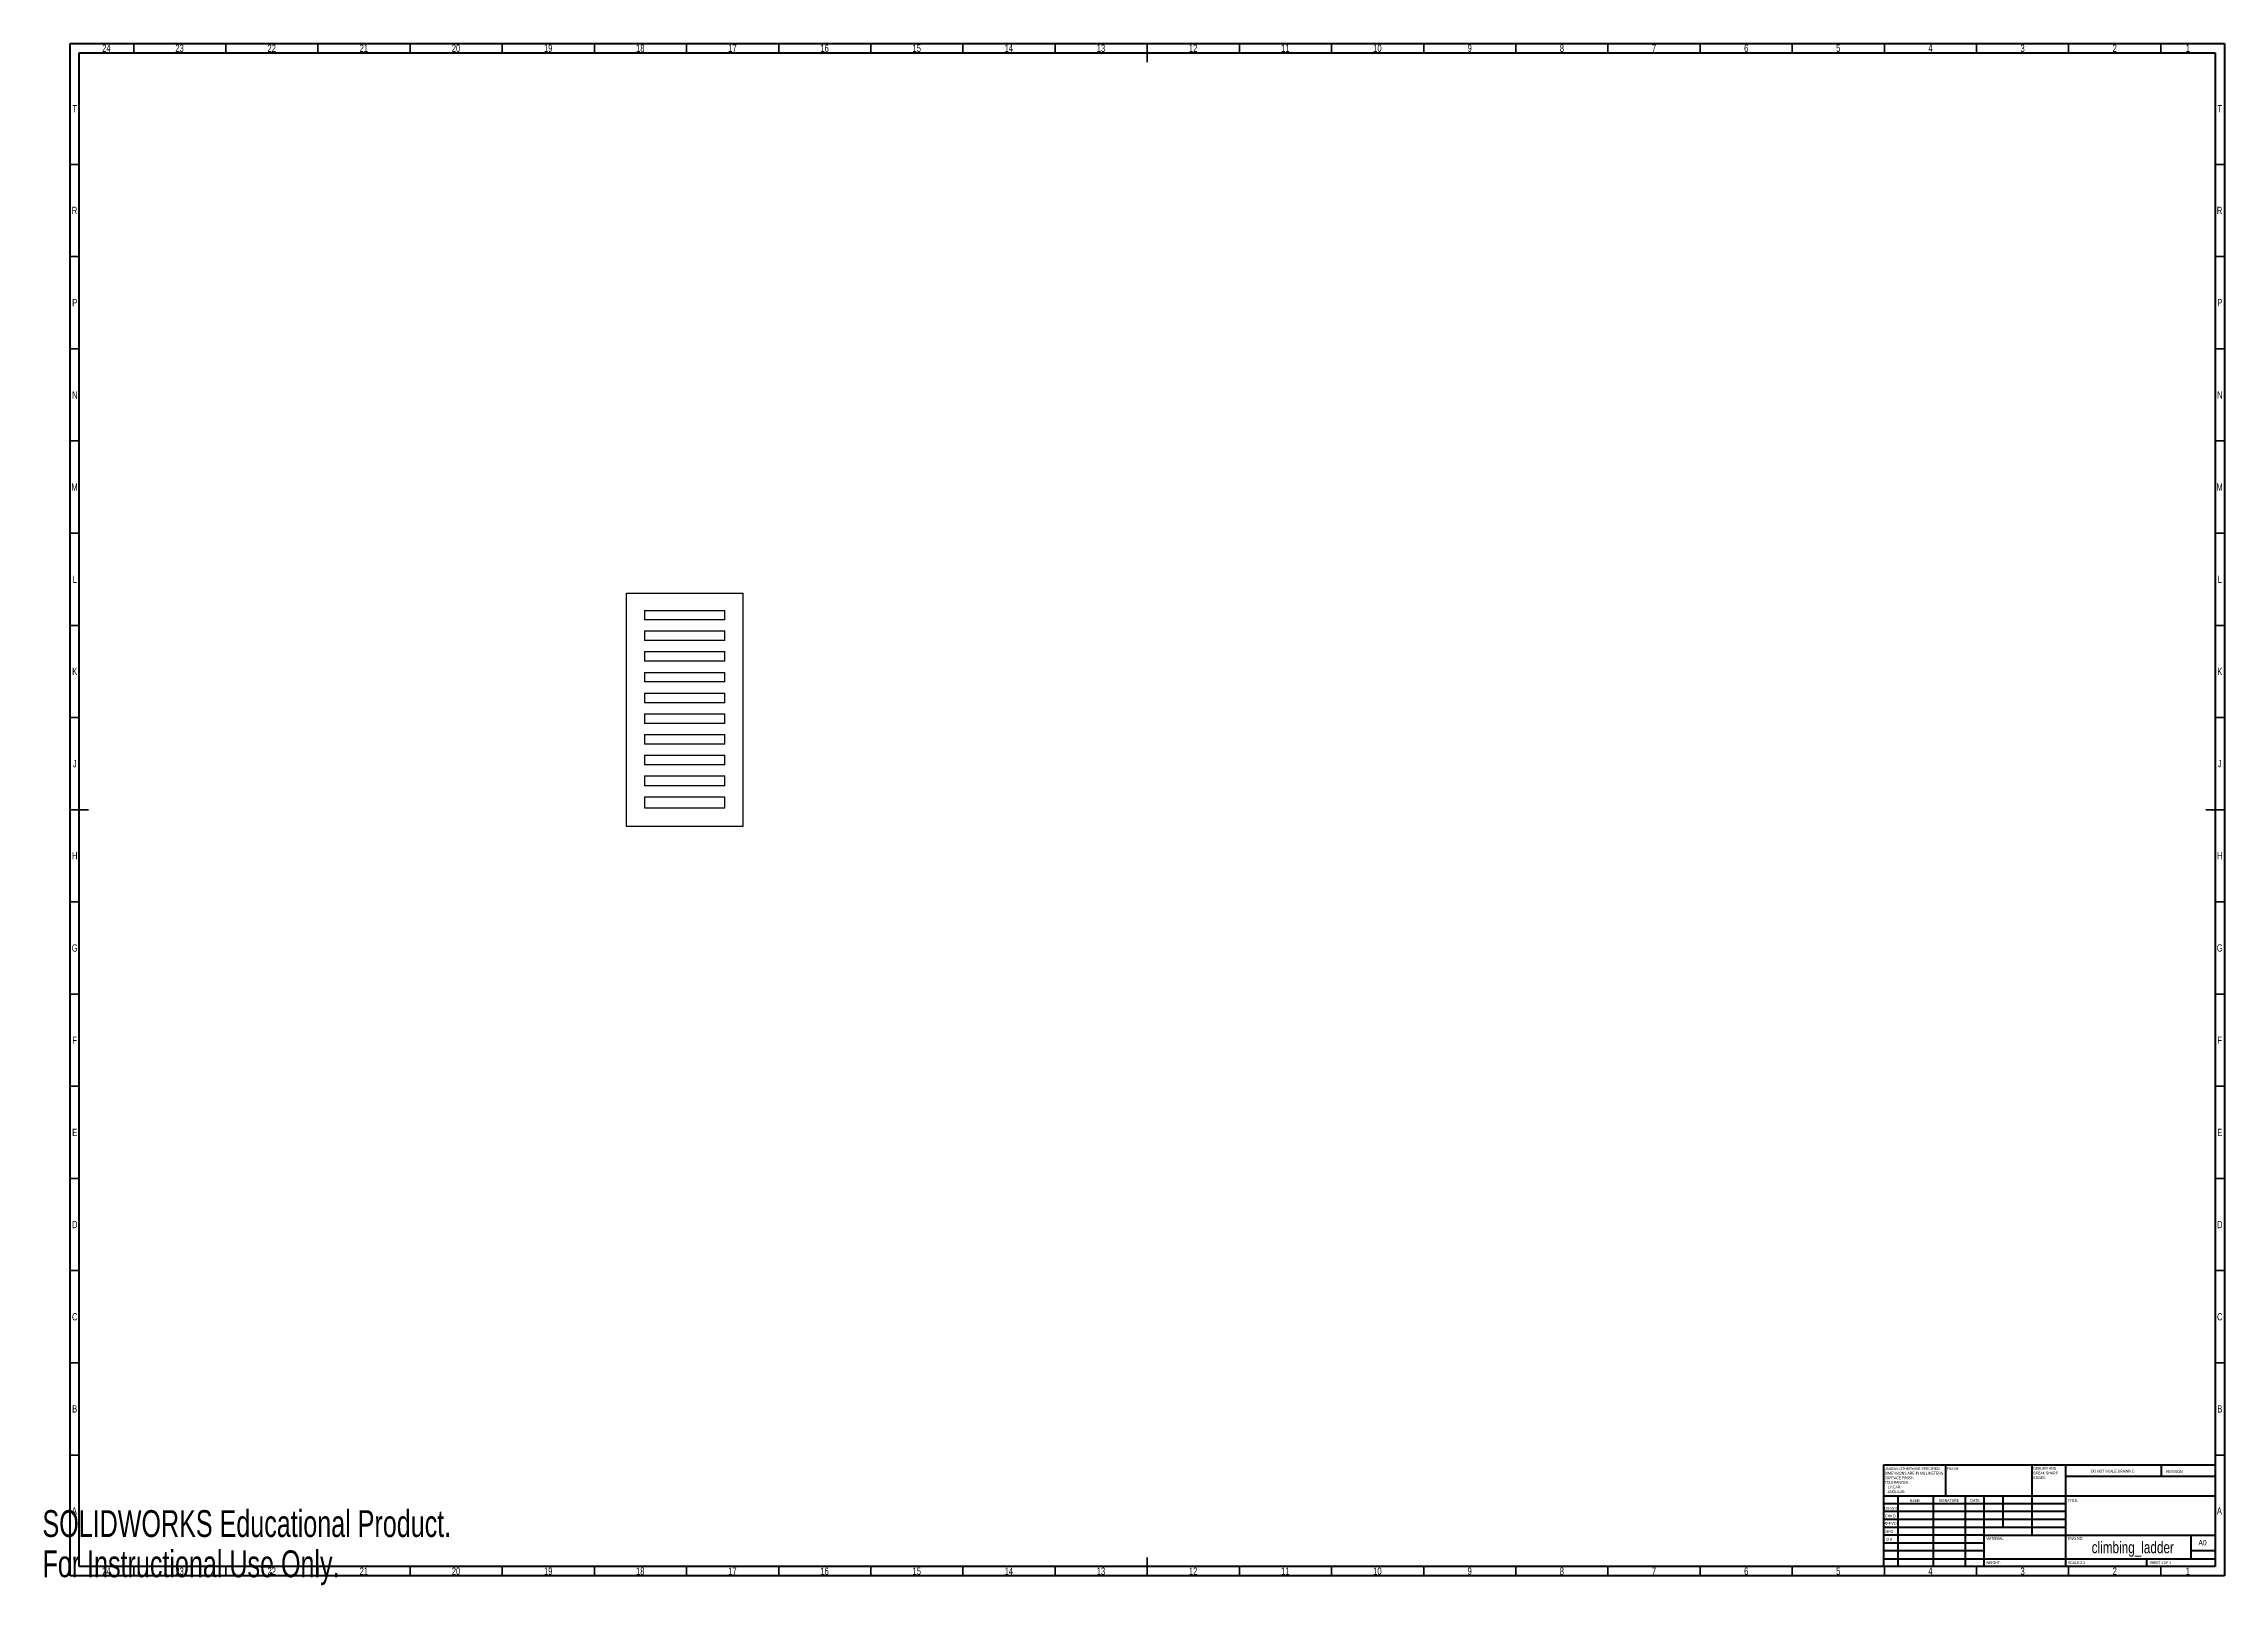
# Model space of a CAD drawing. Header units: millimetres. Extents: x 1 to 1184, y 0 to 836.
import ezdxf

# ---------------------------------------------------------------- set-up
doc = ezdxf.new("R2010")
doc.units = ezdxf.units.MM
doc.styles.add('SLDTEXTSTYLE0', font='TXT', dxfattribs={"width": 0.75})
doc.styles.add('SLDTEXTSTYLE1', font='TXT', dxfattribs={"width": 0.686449})
doc.styles.add('SLDTEXTSTYLE2', font='TXT', dxfattribs={"width": 0.6875})
doc.styles.add('SLDTEXTSTYLE3', font='TXT', dxfattribs={"width": 0.7})

msp = doc.modelspace()

# ---------------------------------------------------------------- linework, layer by layer
at = {"color": 7, "linetype": 'Continuous', "lineweight": 70}
for p, q in [((15, 5), (15, 836)), ((15, 836), (1184, 836)), ((20, 10), (20, 831)), ((20, 831), (1179, 831)), ((1179, 831), (1179, 10)), ((1184, 836), (1184, 5)), ((1184, 5), (15, 5)), ((1179, 10), (20, 10))]:
    msp.add_line(p, q, dxfattribs=at)
at = {"color": 7, "linetype": 'Continuous', "lineweight": 35}
for p, q in [((49.5, 831), (49.5, 836)), ((99.5, 831), (99.5, 836)), ((149.5, 831), (149.5, 836)), ((199.5, 831), (199.5, 836)), ((249.5, 831), (249.5, 836)), ((299.5, 831), (299.5, 836)), ((349.5, 831), (349.5, 836)), ((399.5, 831), (399.5, 836)), ((449.5, 831), (449.5, 836)), ((499.5, 831), (499.5, 836)), ((549.5, 831), (549.5, 836)), ((599.5, 836), (599.5, 826)), ((599.5, 831), (599.5, 836)), ((649.5, 831), (649.5, 836)), ((699.5, 831), (699.5, 836)), ((749.5, 831), (749.5, 836)), ((799.5, 831), (799.5, 836)), ((849.5, 831), (849.5, 836)), ((899.5, 831), (899.5, 836)), ((949.5, 831), (949.5, 836)), ((999.5, 831), (999.5, 836)), ((1049.5, 831), (1049.5, 836)), ((1099.5, 831), (1099.5, 836)), ((1149.5, 831), (1149.5, 836)), ((20, 770.5), (15, 770.5)), ((1179, 770.5), (1184, 770.5)), ((20, 720.5), (15, 720.5)), ((1179, 720.5), (1184, 720.5)), ((20, 670.5), (15, 670.5)), ((1179, 670.5), (1184, 670.5)), ((20, 620.5), (15, 620.5)), ((1179, 620.5), (1184, 620.5)), ((20, 570.5), (15, 570.5)), ((1179, 570.5), (1184, 570.5)), ((20, 520.5), (15, 520.5)), ((1179, 520.5), (1184, 520.5)), ((20, 470.5), (15, 470.5)), ((1179, 470.5), (1184, 470.5)), ((15, 420.5), (25, 420.5)), ((20, 420.5), (15, 420.5)), ((1184, 420.5), (1174, 420.5)), ((1179, 420.5), (1184, 420.5)), ((20, 370.5), (15, 370.5)), ((1179, 370.5), (1184, 370.5)), ((20, 320.5), (15, 320.5)), ((1179, 320.5), (1184, 320.5)), ((20, 270.5), (15, 270.5)), ((1179, 270.5), (1184, 270.5)), ((20, 220.5), (15, 220.5)), ((1179, 220.5), (1184, 220.5)), ((20, 170.5), (15, 170.5)), ((1179, 170.5), (1184, 170.5)), ((20, 120.5), (15, 120.5)), ((1179, 120.5), (1184, 120.5)), ((20, 70.5), (15, 70.5)), ((1179, 70.5), (1184, 70.5)), ((599.5, 5), (599.5, 15)), ((49.5, 10), (49.5, 5)), ((99.5, 10), (99.5, 5)), ((149.5, 10), (149.5, 5)), ((199.5, 10), (199.5, 5)), ((249.5, 10), (249.5, 5)), ((299.5, 10), (299.5, 5)), ((349.5, 10), (349.5, 5)), ((399.5, 10), (399.5, 5)), ((449.5, 10), (449.5, 5)), ((499.5, 10), (499.5, 5)), ((549.5, 10), (549.5, 5)), ((599.5, 10), (599.5, 5)), ((649.5, 10), (649.5, 5)), ((699.5, 10), (699.5, 5)), ((749.5, 10), (749.5, 5)), ((799.5, 10), (799.5, 5)), ((849.5, 10), (849.5, 5)), ((899.5, 10), (899.5, 5)), ((949.5, 10), (949.5, 5)), ((999.5, 10), (999.5, 5)), ((1049.5, 10), (1049.5, 5)), ((1099.5, 10), (1099.5, 5)), ((1149.5, 10), (1149.5, 5))]:
    msp.add_line(p, q, dxfattribs=at)
at = {"color": 7, "linetype": 'Continuous', "lineweight": 25}
for p, q in [((316.7, 538), (316.7, 411.5)), ((316.7, 538), (380.2, 538)), ((380.2, 411.5), (380.2, 538)), ((326.7, 528.6), (370.2, 528.6)), ((326.7, 528.6), (326.7, 523.5)), ((370.2, 523.5), (326.7, 523.5)), ((370.2, 523.5), (370.2, 528.6)), ((326.7, 517.5), (370.2, 517.5)), ((326.7, 517.5), (326.7, 512.3)), ((370.2, 512.3), (326.7, 512.3)), ((370.2, 512.3), (370.2, 517.5)), ((326.7, 506.3), (370.2, 506.3)), ((326.7, 506.3), (326.7, 501)), ((370.2, 501), (326.7, 501)), ((370.2, 501), (370.2, 506.3)), ((326.7, 495), (370.2, 495)), ((326.7, 495), (326.7, 489.8)), ((370.2, 489.8), (326.7, 489.8)), ((370.2, 489.8), (370.2, 495)), ((326.7, 483.8), (370.2, 483.8)), ((326.7, 483.8), (326.7, 478.5)), ((370.2, 478.5), (326.7, 478.5)), ((370.2, 478.5), (370.2, 483.8)), ((326.7, 472.5), (370.2, 472.5)), ((326.7, 472.5), (326.7, 467.3)), ((370.2, 467.3), (326.7, 467.3)), ((370.2, 467.3), (370.2, 472.5)), ((326.7, 461.3), (370.2, 461.3)), ((326.7, 461.3), (326.7, 456)), ((370.2, 456), (326.7, 456)), ((326.7, 450), (370.2, 450)), ((326.7, 450), (326.7, 444.8)), ((370.2, 456), (370.2, 461.3)), ((370.2, 444.8), (370.2, 450)), ((370.2, 444.8), (326.7, 444.8)), ((326.7, 438.8), (370.2, 438.8)), ((326.7, 438.8), (326.7, 433.5)), ((370.2, 433.5), (370.2, 438.8)), ((370.2, 433.5), (326.7, 433.5)), ((326.7, 427.5), (370.2, 427.5)), ((326.7, 427.5), (326.7, 421.5)), ((370.2, 421.5), (370.2, 427.5)), ((326.7, 421.5), (370.2, 421.5)), ((316.7, 411.5), (380.2, 411.5))]:
    msp.add_line(p, q, dxfattribs=at)
at = {"color": 7, "linetype": 'Continuous', "lineweight": 50}
for p, q in [((999, 65.2), (1179, 65.2)), ((999, 65.2), (999, 10)), ((1032.8, 48.2), (1032.8, 65.2)), ((1079.6, 65.2), (1079.6, 27)), ((1097.8, 65.2), (1097.8, 10)), ((1149.8, 58.9), (1149.8, 65.2)), ((1179, 48.2), (999, 48.2)), ((1006.8, 48.2), (1006.8, 10)), ((1026, 48.2), (1026, 10)), ((1043.4, 48.2), (1043.4, 10)), ((1053.6, 10), (1053.6, 48.2)), ((1064, 31.2), (1064, 48.2)), ((1179, 58.9), (1097.8, 58.9)), ((1097.8, 44), (999, 44)), ((1097.8, 39.8), (999, 39.8)), ((1097.8, 35.5), (999, 35.5)), ((1097.8, 31.2), (999, 31.2)), ((1053.6, 27), (999, 27)), ((1053.6, 27), (1179, 27)), ((1166, 14.2), (1166, 27)), ((1053.6, 22.7), (999, 22.7)), ((1053.6, 18.5), (999, 18.5)), ((999, 14.2), (1179, 14.2)), ((1142, 10), (1142, 14.2)), ((1179, 18.5), (1166, 18.5))]:
    msp.add_line(p, q, dxfattribs=at)

# ---------------------------------------------------------------- texts
at = {"color": 7, "linetype": 'Continuous', "lineweight": 0}
for s, insert, char_height, attachment_point, style in [('24', (34.7, 835.5), 3.97, 2, 'SLDTEXTSTYLE0'), ('23', (74.4, 835.5), 3.97, 2, 'SLDTEXTSTYLE0'), ('22', (124.4, 835.5), 3.97, 2, 'SLDTEXTSTYLE0'), ('21', (174.4, 835.5), 3.97, 2, 'SLDTEXTSTYLE0'), ('20', (224.4, 835.5), 3.97, 2, 'SLDTEXTSTYLE0'), ('19', (274.4, 835.5), 3.97, 2, 'SLDTEXTSTYLE0'), ('18', (324.4, 835.5), 3.97, 2, 'SLDTEXTSTYLE0'), ('17', (374.4, 835.5), 3.97, 2, 'SLDTEXTSTYLE0'), ('16', (424.4, 835.5), 3.97, 2, 'SLDTEXTSTYLE0'), ('15', (474.4, 835.5), 3.97, 2, 'SLDTEXTSTYLE0'), ('14', (524.4, 835.5), 3.97, 2, 'SLDTEXTSTYLE0'), ('13', (574.4, 835.5), 3.97, 2, 'SLDTEXTSTYLE0'), ('12', (624.4, 835.5), 3.97, 2, 'SLDTEXTSTYLE0'), ('11', (674.4, 835.5), 3.97, 2, 'SLDTEXTSTYLE0'), ('10', (724.4, 835.5), 3.97, 2, 'SLDTEXTSTYLE0'), ('9', (774.5, 835.5), 3.97, 2, 'SLDTEXTSTYLE0'), ('8', (824.5, 835.5), 3.97, 2, 'SLDTEXTSTYLE0'), ('7', (874.5, 835.5), 3.97, 2, 'SLDTEXTSTYLE0'), ('6', (924.5, 835.5), 3.97, 2, 'SLDTEXTSTYLE0'), ('5', (974.5, 835.5), 3.97, 2, 'SLDTEXTSTYLE0'), ('4', (1024.5, 835.5), 3.97, 2, 'SLDTEXTSTYLE0'), ('3', (1074.5, 835.5), 3.97, 2, 'SLDTEXTSTYLE0'), ('2', (1124.5, 835.5), 3.97, 2, 'SLDTEXTSTYLE0'), ('1', (1164.2, 835.5), 3.97, 2, 'SLDTEXTSTYLE0'), ('T', (17.5, 802.7), 3.97, 2, 'SLDTEXTSTYLE0'), ('T', (1181.5, 802.7), 3.97, 2, 'SLDTEXTSTYLE0'), ('R', (17.4, 747.5), 3.97, 2, 'SLDTEXTSTYLE0'), ('R', (1181.4, 747.5), 3.97, 2, 'SLDTEXTSTYLE0'), ('P', (17.5, 697.5), 3.97, 2, 'SLDTEXTSTYLE0'), ('P', (1181.5, 697.5), 3.97, 2, 'SLDTEXTSTYLE0'), ('N', (17.5, 647.5), 3.97, 2, 'SLDTEXTSTYLE0'), ('N', (1181.5, 647.5), 3.97, 2, 'SLDTEXTSTYLE0'), ('M', (17.4, 597.5), 3.97, 2, 'SLDTEXTSTYLE0'), ('M', (1181.4, 597.5), 3.97, 2, 'SLDTEXTSTYLE0'), ('L', (17.5, 547.5), 3.97, 2, 'SLDTEXTSTYLE0'), ('L', (1181.5, 547.5), 3.97, 2, 'SLDTEXTSTYLE0'), ('K', (17.5, 497.5), 3.97, 2, 'SLDTEXTSTYLE0'), ('K', (1181.5, 497.5), 3.97, 2, 'SLDTEXTSTYLE0'), ('J', (17.5, 447.5), 3.97, 2, 'SLDTEXTSTYLE0'), ('J', (1181.5, 447.5), 3.97, 2, 'SLDTEXTSTYLE0'), ('H', (17.5, 397.5), 3.97, 2, 'SLDTEXTSTYLE0'), ('H', (1181.5, 397.5), 3.97, 2, 'SLDTEXTSTYLE0'), ('G', (17.5, 347.5), 3.97, 2, 'SLDTEXTSTYLE0'), ('G', (1181.5, 347.5), 3.97, 2, 'SLDTEXTSTYLE0'), ('F', (17.5, 297.5), 3.97, 2, 'SLDTEXTSTYLE0'), ('F', (1181.5, 297.5), 3.97, 2, 'SLDTEXTSTYLE0'), ('E', (17.5, 247.5), 3.97, 2, 'SLDTEXTSTYLE0'), ('E', (1181.5, 247.5), 3.97, 2, 'SLDTEXTSTYLE0'), ('D', (17.5, 197.5), 3.97, 2, 'SLDTEXTSTYLE0'), ('D', (1181.5, 197.5), 3.97, 2, 'SLDTEXTSTYLE0'), ('C', (17.5, 147.5), 3.97, 2, 'SLDTEXTSTYLE0'), ('C', (1181.5, 147.5), 3.97, 2, 'SLDTEXTSTYLE0'), ('B', (17.5, 97.5), 3.97, 2, 'SLDTEXTSTYLE0'), ('B', (1181.5, 97.5), 3.97, 2, 'SLDTEXTSTYLE0'), ('UNLESS OTHERWISE SPECIFIED:', (999.6, 63.9), 1.5, 1, 'SLDTEXTSTYLE0'), ('DIMENSIONS ARE IN MILLIMETERS', (999.6, 61.4), 1.5, 1, 'SLDTEXTSTYLE0'), ('FINISH:', (1033.4, 63.9), 1.5, 1, 'SLDTEXTSTYLE0'), ('DEBURR AND', (1080.3, 64), 1.5, 1, 'SLDTEXTSTYLE0'), ('BREAK SHARP', (1080.3, 61.5), 1.5, 1, 'SLDTEXTSTYLE0'), ('DO NOT SCALE DRAWING', (1111.6, 62.5), 1.5, 1, 'SLDTEXTSTYLE0'), ('REVISION', (1152.3, 62.3), 1.5, 1, 'SLDTEXTSTYLE0'), ('TOLERANCES:', (999.6, 56.4), 1.5, 1, 'SLDTEXTSTYLE0'), ('SURFACE FINISH:', (999.6, 58.9), 1.5, 1, 'SLDTEXTSTYLE0'), ('ANGULAR:', (1001.3, 51.4), 1.5, 1, 'SLDTEXTSTYLE0'), ('LINEAR:', (1001.3, 53.9), 1.5, 1, 'SLDTEXTSTYLE0'), ('EDGES', (1080.3, 59), 1.5, 1, 'SLDTEXTSTYLE0'), ('A', (17.3, 42.2), 3.97, 2, 'SLDTEXTSTYLE0'), ('DRAWN', (999.6, 42.4), 1.5, 1, 'SLDTEXTSTYLE1'), ("CHK'D", (999.9, 38.2), 1.5, 1, 'SLDTEXTSTYLE0'), ('NAME', (1013.3, 46.5), 1.5, 1, 'SLDTEXTSTYLE0'), ('SIGNATURE', (1029, 46.6), 1.5, 1, 'SLDTEXTSTYLE0'), ('DATE', (1046.2, 46.6), 1.5, 1, 'SLDTEXTSTYLE0'), ('TITLE:', (1099.1, 46.6), 1.5, 1, 'SLDTEXTSTYLE0'), ('A', (1181.3, 42.2), 3.97, 2, 'SLDTEXTSTYLE0'), ("APPV'D", (999.4, 34.1), 1.5, 1, 'SLDTEXTSTYLE0'), ('MFG', (1000.1, 29.7), 1.5, 1, 'SLDTEXTSTYLE0'), ('Q.A', (1000.5, 25.5), 1.5, 1, 'SLDTEXTSTYLE0'), ('MATERIAL:', (1054.6, 26), 1.5, 1, 'SLDTEXTSTYLE0'), ('DWG NO.', (1099, 26), 1.5, 1, 'SLDTEXTSTYLE0'), ('climbing_ladder', (1134.3, 23.6), 6.35, 2, 'SLDTEXTSTYLE0'), ('A0', (1169.9, 24.4), 2.91, 1, 'SLDTEXTSTYLE0'), ('WEIGHT:', (1054.6, 12.9), 1.5, 1, 'SLDTEXTSTYLE0'), ('SCALE:2:1', (1099.1, 12.9), 1.5, 1, 'SLDTEXTSTYLE0'), ('SHEET 1 OF 1', (1143.5, 12.9), 1.5, 1, 'SLDTEXTSTYLE2'), ('24', (34.7, 9.5), 3.97, 2, 'SLDTEXTSTYLE0'), ('23', (74.4, 9.5), 3.97, 2, 'SLDTEXTSTYLE0'), ('22', (124.4, 9.5), 3.97, 2, 'SLDTEXTSTYLE0'), ('21', (174.4, 9.5), 3.97, 2, 'SLDTEXTSTYLE0'), ('20', (224.4, 9.5), 3.97, 2, 'SLDTEXTSTYLE0'), ('19', (274.4, 9.5), 3.97, 2, 'SLDTEXTSTYLE0'), ('18', (324.4, 9.5), 3.97, 2, 'SLDTEXTSTYLE0'), ('17', (374.4, 9.5), 3.97, 2, 'SLDTEXTSTYLE0'), ('16', (424.4, 9.5), 3.97, 2, 'SLDTEXTSTYLE0'), ('15', (474.4, 9.5), 3.97, 2, 'SLDTEXTSTYLE0'), ('14', (524.4, 9.5), 3.97, 2, 'SLDTEXTSTYLE0'), ('13', (574.4, 9.5), 3.97, 2, 'SLDTEXTSTYLE0'), ('12', (624.4, 9.5), 3.97, 2, 'SLDTEXTSTYLE0'), ('11', (674.4, 9.5), 3.97, 2, 'SLDTEXTSTYLE0'), ('10', (724.4, 9.5), 3.97, 2, 'SLDTEXTSTYLE0'), ('9', (774.5, 9.5), 3.97, 2, 'SLDTEXTSTYLE0'), ('8', (824.5, 9.5), 3.97, 2, 'SLDTEXTSTYLE0'), ('7', (874.5, 9.5), 3.97, 2, 'SLDTEXTSTYLE0'), ('6', (924.5, 9.5), 3.97, 2, 'SLDTEXTSTYLE0'), ('5', (974.5, 9.5), 3.97, 2, 'SLDTEXTSTYLE0'), ('4', (1024.5, 9.5), 3.97, 2, 'SLDTEXTSTYLE0'), ('3', (1074.5, 9.5), 3.97, 2, 'SLDTEXTSTYLE0'), ('2', (1124.5, 9.5), 3.97, 2, 'SLDTEXTSTYLE0'), ('1', (1164.2, 9.5), 3.97, 2, 'SLDTEXTSTYLE0')]:
    msp.add_mtext(s, dxfattribs=dict(at, insert=insert, char_height=char_height, attachment_point=attachment_point, style=style))
at = {"color": 7, "linetype": 'Continuous', "char_height": 14.549, "attachment_point": 1, "style": 'SLDTEXTSTYLE3'}
for s, insert in [('SOLIDWORKS Educational Product.', (0, 40.6)), ('For Instructional Use Only.', (0, 18.8))]:
    msp.add_mtext(s, dxfattribs=dict(at, insert=insert))

doc.saveas('drawing.dxf')
